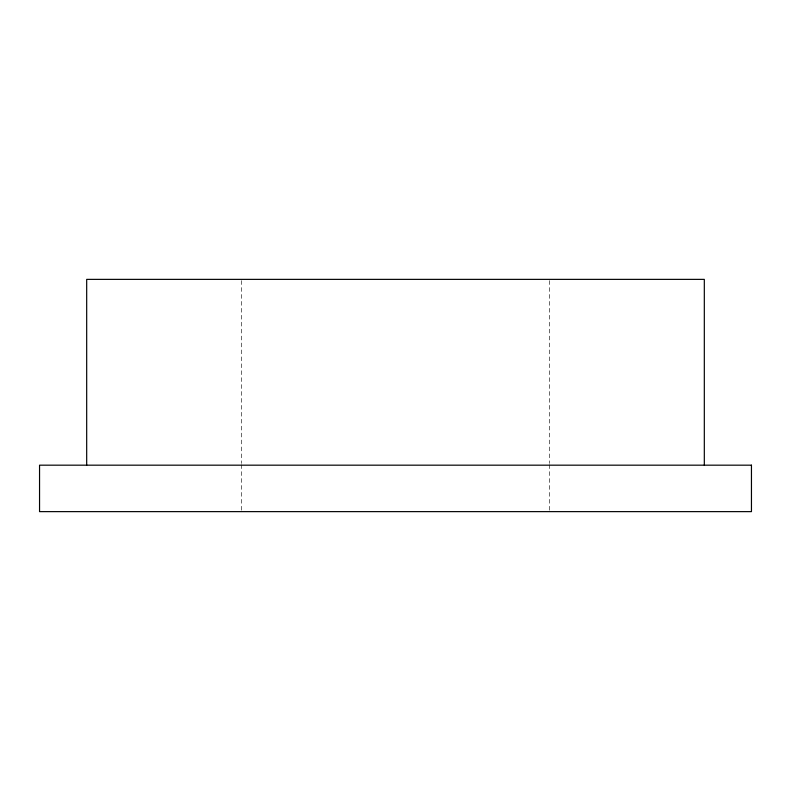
<?xml version="1.0" encoding="UTF-8"?>
<svg xmlns="http://www.w3.org/2000/svg" width="791" height="791" viewBox="0 0 791 791"><rect width="100%" height="100%" fill="white"/><g stroke="black" fill="none" stroke-linecap="round" stroke-linejoin="round"><path stroke-width="0.59" stroke-dasharray="3.96 2.97" d="M549.686 280.607L549.686 463.447M549.686 464.683L549.686 510.393M241.314 280.607L241.314 463.447M241.314 464.683L241.314 510.393"/><path stroke-width="1.19" d="M704.316 465.177L704.316 279.371L86.684 279.371L86.684 465.177M751.45 465.177L39.55 465.177L39.55 511.629L751.45 511.629L751.45 465.177"/></g></svg>
